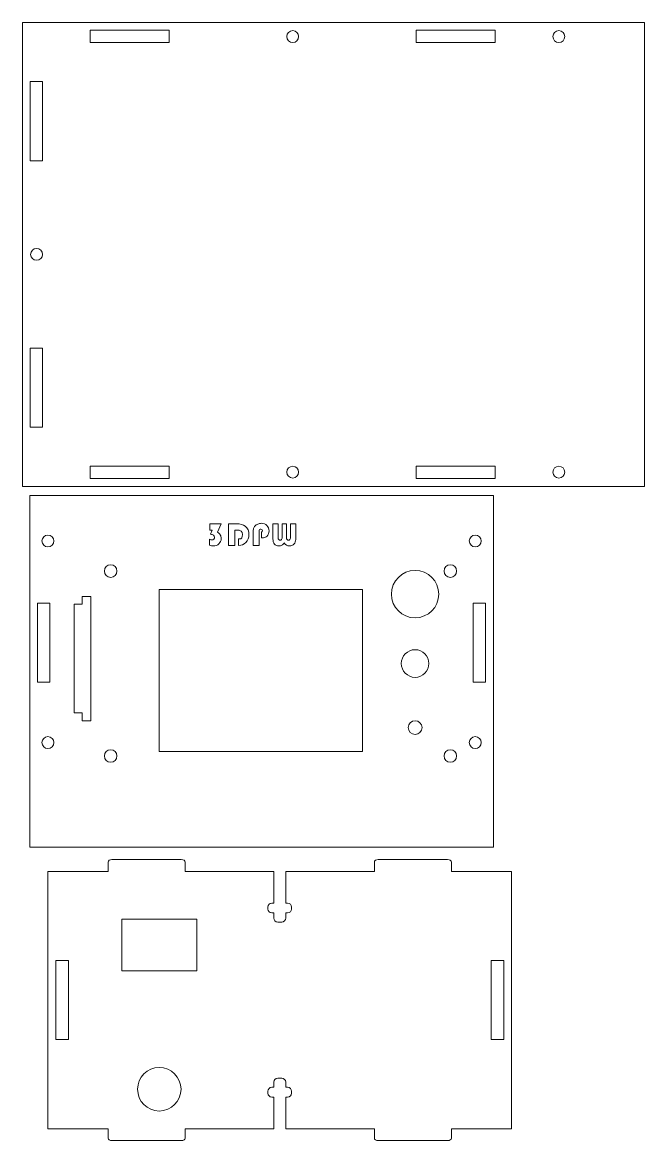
# Model space of a CAD drawing. Header units: millimetres. Extents: x -262 to 108, y -98 to 185.
# Drawn here: x -49.7 to 107.9, y -97.8 to 185.2 of the extents above; entities that cross this region are included whole.
import ezdxf

# ---------------------------------------------------------------- set-up
doc = ezdxf.new("R2010")
doc.units = ezdxf.units.MM
doc.header["$MEASUREMENT"] = 0
doc.layers.add('layer 1', color=7, linetype='Continuous')

msp = doc.modelspace()

# ---------------------------------------------------------------- linework, layer by layer
at = {"layer": 'layer 1', "color": 250, "lineweight": 9}
for points in [[(-32.4866, 180.0736), (-12.4866, 180.0736), (-12.4866, 183.1736), (-32.4866, 183.1736), (-32.4866, 180.0736)], [(50.0136, 180.0736), (70.0136, 180.0736), (70.0136, 183.1736), (50.0136, 183.1736), (50.0136, 180.0736)], [(-32.4866, 69.7735), (-12.4866, 69.7735), (-12.4866, 72.8735), (-32.4866, 72.8735), (-32.4866, 69.7735)], [(50.0136, 69.7735), (70.0136, 69.7735), (70.0136, 72.8735), (50.0136, 72.8735), (50.0136, 69.7735)], [(-15.0226, 0.7175), (36.4774, 0.7175), (36.4774, 41.7175), (-15.0226, 41.7175), (-15.0226, 0.7175)], [(-24.5154, -54.7701), (-5.5154, -54.7701), (-5.5154, -41.7701), (-24.5154, -41.7701), (-24.5154, -54.7701)]]:
    msp.add_lwpolyline(points, close=True, dxfattribs=at)
for centre, major_axis in [((18.7636, 181.5736), (0, 1.5)), ((86.1466, 181.5736), (0, 1.5)), ((-46.0864, 126.4735), (0, 1.5)), ((18.7636, 71.3735), (0, 1.5)), ((86.1466, 71.3735), (0, 1.5)), ((-43.2226, 53.9533), (0, 1.5)), ((64.9774, 53.9533), (0, 1.5)), ((-27.3226, 46.3533), (0, 1.6)), ((49.754, 40.5033), (0, 6)), ((58.6774, 46.3533), (0, 1.6)), ((49.754, 22.9533), (0, 3.5)), ((49.754, 6.7333), (0, 1.75)), ((-43.2226, 2.9537), (0, 1.5)), ((64.9774, 2.9537), (0, 1.5)), ((-27.3226, -0.4467), (0, 1.6)), ((58.6774, -0.4467), (0, 1.6)), ((-15.0154, -84.7701), (0, 5.5))]:
    msp.add_ellipse(centre, major_axis=major_axis, ratio=1, dxfattribs=at)
for points in [[(107.8743, 185.1735), (107.8743, 185.1735), (-49.6864, 185.1735), (-49.6864, 185.1735)], [(-49.6864, 185.1734), (-49.6864, 185.1734), (-49.6864, 67.7734), (-49.6864, 67.7734)], [(107.8743, 67.7735), (107.8743, 67.7735), (107.8743, 185.1735), (107.8743, 185.1735)], [(107.8743, 67.7735), (107.8743, 67.7735), (-49.6864, 67.7734), (-49.6864, 67.7734)], [(-47.8226, 65.4533), (-47.8226, 65.4533), (69.5774, 65.4533), (69.5774, 65.4533)], [(-47.8226, 65.4533), (-47.8226, 65.4533), (-47.8226, -23.5467), (-47.8226, -23.5467)], [(69.5774, -23.5467), (69.5774, -23.5467), (69.5774, 65.4533), (69.5774, 65.4533)], [(15.0827, 58.2952), (15.0827, 58.2952), (15.0827, 54.6561), (15.0827, 54.6561)], [(16.0911, 58.2952), (16.0911, 58.2952), (16.091, 54.6561), (16.091, 54.6561)], [(16.0911, 58.2952), (16.0911, 58.2952), (17.1944, 58.2952), (17.1944, 58.2952)], [(17.1944, 58.2952), (17.1944, 58.2952), (17.1944, 54.6561), (17.1944, 54.6561)], [(18.2028, 58.2952), (18.2028, 58.2952), (18.2027, 54.6561), (18.2027, 54.6561)], [(-32.3727, 39.9381), (-32.3727, 39.9381), (-34.5727, 39.9381), (-34.5727, 39.9381)], [(-32.3727, 39.9381), (-32.3727, 39.9381), (-32.3727, 8.4381), (-32.3727, 8.4381)], [(-36.5727, 37.9381), (-36.5727, 37.9381), (-36.5727, 10.4381), (-36.5727, 10.4381)], [(-32.3727, 8.4381), (-32.3727, 8.4381), (-34.5727, 8.4381), (-34.5727, 8.4381)], [(69.5774, -23.5467), (69.5774, -23.5467), (-47.8226, -23.5467), (-47.8226, -23.5467)], [(-27.9654, -27.2643), (-27.9654, -26.9344), (-27.5267, -26.6643), (-26.9904, -26.6643)], [(-27.9654, -27.2643), (-27.9654, -27.2643), (-27.9654, -29.6642), (-27.9654, -29.6642)], [(-9.4408, -26.6643), (-9.4408, -26.6643), (-26.9904, -26.6643), (-26.9904, -26.6643)], [(-8.4658, -27.2643), (-8.4658, -26.9344), (-8.9045, -26.6643), (-9.4408, -26.6643)], [(-8.4658, -27.2643), (-8.4658, -27.2643), (-8.4658, -29.6642), (-8.4658, -29.6642)], [(39.435, -27.2643), (39.435, -26.9344), (39.8737, -26.6643), (40.41, -26.6643)], [(39.435, -27.2643), (39.435, -27.2643), (39.435, -29.6642), (39.435, -29.6642)], [(57.9596, -26.6643), (57.9596, -26.6643), (40.41, -26.6643), (40.41, -26.6643)], [(58.9346, -27.2643), (58.9346, -26.9344), (58.4959, -26.6643), (57.9596, -26.6643)], [(58.9346, -27.2643), (58.9346, -27.2643), (58.9346, -29.6642), (58.9346, -29.6642)], [(-43.2154, -29.6601), (-43.2154, -29.6601), (-27.9654, -29.6642), (-27.9654, -29.6642)], [(-43.2154, -29.6601), (-43.2154, -29.6601), (-43.2154, -94.7701), (-43.2154, -94.7701)], [(-8.4658, -29.6642), (-8.4658, -29.6642), (13.9848, -29.6642), (13.9848, -29.6642)], [(13.9848, -37.6642), (13.9848, -37.6642), (13.9848, -29.6642), (13.9848, -29.6642)], [(16.9847, -37.6642), (16.9847, -37.6642), (16.9847, -29.6642), (16.9847, -29.6642)], [(16.9847, -29.6642), (16.9847, -29.6642), (39.435, -29.6642), (39.435, -29.6642)], [(58.9346, -29.6642), (58.9346, -29.6642), (74.1846, -29.6642), (74.1846, -29.6642)], [(74.1846, -29.6642), (74.1846, -29.6642), (74.1846, -94.766), (74.1846, -94.766)], [(12.4848, -38.6642), (12.4848, -38.1143), (12.9348, -37.6642), (13.4848, -37.6642)], [(12.4848, -38.6642), (12.4848, -38.6642), (12.4848, -39.1642), (12.4848, -39.1642)], [(12.4848, -39.1642), (12.4848, -39.7141), (12.9348, -40.1642), (13.4848, -40.1642)], [(13.9848, -37.6642), (13.9848, -37.6642), (13.4848, -37.6642), (13.4848, -37.6642)], [(16.9847, -37.6642), (16.9847, -37.6642), (17.4848, -37.6642), (17.4848, -37.6642)], [(18.4848, -38.6642), (18.4848, -38.1143), (18.0348, -37.6642), (17.4848, -37.6642)], [(18.4848, -39.1642), (18.4848, -39.7141), (18.0348, -40.1642), (17.4848, -40.1642)], [(18.4848, -38.6642), (18.4848, -38.6642), (18.4848, -39.1642), (18.4848, -39.1642)], [(13.9848, -40.1642), (13.9848, -40.1642), (13.4848, -40.1642), (13.4848, -40.1642)], [(13.9848, -41.4642), (13.9848, -41.4642), (13.9848, -40.1642), (13.9848, -40.1642)], [(13.9848, -41.4642), (13.9848, -42.0141), (14.4348, -42.4642), (14.9848, -42.4642)], [(16.9847, -41.4642), (16.9847, -42.0141), (16.5347, -42.4642), (15.9847, -42.4642)], [(16.9847, -41.4642), (16.9847, -41.4642), (16.9847, -40.1642), (16.9847, -40.1642)], [(16.9847, -40.1642), (16.9847, -40.1642), (17.4848, -40.1642), (17.4848, -40.1642)], [(14.9848, -42.4642), (14.9848, -42.4642), (15.9847, -42.4642), (15.9847, -42.4642)], [(13.9848, -82.966), (13.9848, -82.4161), (14.4348, -81.966), (14.9848, -81.966)], [(14.9848, -81.966), (14.9848, -81.966), (15.9847, -81.966), (15.9847, -81.966)], [(16.9847, -82.966), (16.9847, -82.4161), (16.5347, -81.966), (15.9847, -81.966)], [(12.4848, -85.266), (12.4848, -84.7161), (12.9348, -84.266), (13.4848, -84.266)], [(13.9848, -84.266), (13.9848, -84.266), (13.4848, -84.266), (13.4848, -84.266)], [(13.9848, -82.966), (13.9848, -82.966), (13.9848, -84.266), (13.9848, -84.266)], [(16.9847, -82.966), (16.9847, -82.966), (16.9847, -84.266), (16.9847, -84.266)], [(16.9847, -84.266), (16.9847, -84.266), (17.4848, -84.266), (17.4848, -84.266)], [(18.4848, -85.266), (18.4848, -84.7161), (18.0348, -84.266), (17.4848, -84.266)], [(12.4848, -85.766), (12.4848, -85.766), (12.4848, -85.266), (12.4848, -85.266)], [(12.4848, -85.766), (12.4848, -86.3159), (12.9348, -86.766), (13.4848, -86.766)], [(13.9848, -86.766), (13.9848, -86.766), (13.4848, -86.766), (13.4848, -86.766)], [(13.9848, -86.766), (13.9848, -86.766), (13.9848, -94.766), (13.9848, -94.766)], [(16.9847, -86.766), (16.9847, -86.766), (16.9847, -94.766), (16.9847, -94.766)], [(16.9847, -86.766), (16.9847, -86.766), (17.4848, -86.766), (17.4848, -86.766)], [(18.4848, -85.766), (18.4848, -86.3159), (18.0348, -86.766), (17.4848, -86.766)], [(18.4848, -85.766), (18.4848, -85.766), (18.4848, -85.266), (18.4848, -85.266)], [(-43.2154, -94.7701), (-43.2154, -94.7701), (-27.9654, -94.766), (-27.9654, -94.766)], [(-27.9654, -97.1659), (-27.9654, -97.1659), (-27.9654, -94.766), (-27.9654, -94.766)], [(-8.4658, -94.766), (-8.4658, -94.766), (13.9848, -94.766), (13.9848, -94.766)], [(-8.4658, -97.1659), (-8.4658, -97.1659), (-8.4658, -94.766), (-8.4658, -94.766)], [(16.9847, -94.766), (16.9847, -94.766), (39.435, -94.766), (39.435, -94.766)], [(39.435, -97.1659), (39.435, -97.1659), (39.435, -94.766), (39.435, -94.766)], [(58.9346, -94.766), (58.9346, -94.766), (74.1846, -94.766), (74.1846, -94.766)], [(58.9346, -97.1659), (58.9346, -97.1659), (58.9346, -94.766), (58.9346, -94.766)], [(-27.9654, -97.1659), (-27.9654, -97.4958), (-27.5267, -97.7659), (-26.9904, -97.7659)], [(-9.4408, -97.7659), (-9.4408, -97.7659), (-26.9904, -97.7659), (-26.9904, -97.7659)], [(-8.4658, -97.1659), (-8.4658, -97.4958), (-8.9045, -97.7659), (-9.4408, -97.7659)], [(39.435, -97.1659), (39.435, -97.4958), (39.8737, -97.7659), (40.41, -97.7659)], [(39.435, -97.1659), (39.435, -97.4958), (39.8737, -97.7659), (40.41, -97.7659)], [(57.9596, -97.7659), (57.9596, -97.7659), (40.41, -97.7659), (40.41, -97.7659)], [(58.9346, -97.1659), (58.9346, -97.4958), (58.4959, -97.7659), (57.9596, -97.7659)]]:
    msp.add_open_spline(points, degree=3, dxfattribs=at)
for points, knots in [([(-47.6864, 150.1735), (-47.6864, 150.1735), (-47.6864, 170.1735), (-47.6864, 170.1735), (-47.6864, 170.1735), (-47.6864, 170.1735), (-44.5864, 170.1735), (-44.5864, 170.1735), (-44.5864, 170.1735), (-44.5864, 170.1735), (-44.5864, 150.1735), (-44.5864, 150.1735), (-44.5864, 150.1735), (-44.5864, 150.1735), (-47.6864, 150.1735), (-47.6864, 150.1735)], [0, 0, 0, 0, 0.2, 0.2, 0.2, 0.2, 0.4, 0.4, 0.4, 0.4, 0.6, 0.6, 0.6, 0.6, 1, 1, 1, 1]), ([(-47.6864, 82.7735), (-47.6864, 82.7735), (-47.6864, 102.7735), (-47.6864, 102.7735), (-47.6864, 102.7735), (-47.6864, 102.7735), (-44.5864, 102.7735), (-44.5864, 102.7735), (-44.5864, 102.7735), (-44.5864, 102.7735), (-44.5864, 82.7735), (-44.5864, 82.7735), (-44.5864, 82.7735), (-44.5864, 82.7735), (-47.6864, 82.7735), (-47.6864, 82.7735)], [0, 0, 0, 0, 0.2, 0.2, 0.2, 0.2, 0.4, 0.4, 0.4, 0.4, 0.6, 0.6, 0.6, 0.6, 1, 1, 1, 1]), ([(-2.2579, 58.2952), (-2.2579, 58.2952), (0.6281, 58.2952), (0.6281, 58.2952), (0.6281, 58.2952), (0.6281, 58.2952), (-0.2617, 56.2009), (-0.2617, 56.2009), (-0.2617, 56.2009), (0.0572, 55.9856), (0.2902, 55.7485), (0.4346, 55.491), (0.4346, 55.491), (0.5804, 55.2334), (0.6526, 54.9282), (0.6526, 54.5767), (0.6526, 54.5767), (0.6526, 54.0507), (0.4605, 53.6065), (0.0749, 53.2454), (0.0749, 53.2454), (-0.3107, 52.8844), (-0.7849, 52.7031), (-1.349, 52.7031), (-1.349, 52.7031), (-1.6597, 52.7031), (-1.969, 52.7631), (-2.2742, 52.8816), (-2.2742, 52.8816), (-2.2742, 52.8816), (-2.2742, 54.4255), (-2.2742, 54.4255), (-2.2742, 54.4255), (-2.0425, 54.2797), (-1.8423, 54.2074), (-1.672, 54.2074), (-1.672, 54.2074), (-1.4866, 54.2074), (-1.3299, 54.2742), (-1.2046, 54.4077), (-1.2046, 54.4077), (-1.0778, 54.5413), (-1.0152, 54.7075), (-1.0152, 54.905), (-1.0152, 54.905), (-1.0152, 55.1312), (-1.1092, 55.3125), (-1.2986, 55.4473), (-1.2986, 55.4473), (-1.488, 55.5823), (-1.7415, 55.649), (-2.0576, 55.649), (-2.0576, 55.649), (-2.0576, 55.649), (-1.6556, 56.7255), (-1.6556, 56.7255), (-1.6556, 56.7255), (-1.6556, 56.7255), (-2.2579, 56.7255), (-2.2579, 56.7255), (-2.2579, 56.7255), (-2.2579, 56.7255), (-2.2579, 58.2952), (-2.2579, 58.2952)], [0, 0, 0, 0, 0.05882353, 0.05882353, 0.05882353, 0.05882353, 0.11764706, 0.11764706, 0.11764706, 0.11764706, 0.17647059, 0.17647059, 0.17647059, 0.17647059, 0.23529412, 0.23529412, 0.23529412, 0.23529412, 0.29411765, 0.29411765, 0.29411765, 0.29411765, 0.35294118, 0.35294118, 0.35294118, 0.35294118, 0.41176471, 0.41176471, 0.41176471, 0.41176471, 0.47058824, 0.47058824, 0.47058824, 0.47058824, 0.52941176, 0.52941176, 0.52941176, 0.52941176, 0.58823529, 0.58823529, 0.58823529, 0.58823529, 0.64705882, 0.64705882, 0.64705882, 0.64705882, 0.70588235, 0.70588235, 0.70588235, 0.70588235, 0.76470588, 0.76470588, 0.76470588, 0.76470588, 0.82352941, 0.82352941, 0.82352941, 0.82352941, 0.88235294, 0.88235294, 0.88235294, 0.88235294, 1, 1, 1, 1]), ([(5.064, 52.8357), (5.064, 52.8357), (5.0658, 54.4651), (5.0658, 54.4651), (5.0658, 54.4651), (6.01, 54.4651), (6.0267, 54.8233), (6.0267, 55.6122), (6.0267, 55.6122), (6.0267, 56.3549), (5.562, 56.7255), (4.6341, 56.7255), (4.6341, 56.7255), (4.6341, 56.7255), (4.0891, 56.7255), (4.0891, 56.7255), (4.0891, 56.7255), (4.0891, 56.7255), (4.0891, 52.8421), (4.0891, 52.8421), (4.0891, 52.8421), (4.0891, 52.8421), (2.4703, 52.8421), (2.4703, 52.8421), (2.4703, 52.8421), (2.4703, 52.8421), (2.4703, 58.2952), (2.4703, 58.2952), (2.4703, 58.2952), (2.4703, 58.2952), (4.5783, 58.2952), (4.5783, 58.2952), (4.5783, 58.2952), (5.5034, 58.2952), (6.2283, 58.0854), (6.7529, 57.6643), (6.7529, 57.6643), (7.3756, 57.1602), (7.6863, 56.4775), (7.6863, 55.6136), (7.6863, 55.6136), (7.6863, 54.7879), (7.4203, 54.1151), (6.8879, 53.5929), (6.8879, 53.5929), (6.3562, 53.0714), (5.902, 52.8357), (5.064, 52.8357)], [0, 0, 0, 0, 0.07692308, 0.07692308, 0.07692308, 0.07692308, 0.15384615, 0.15384615, 0.15384615, 0.15384615, 0.23076923, 0.23076923, 0.23076923, 0.23076923, 0.30769231, 0.30769231, 0.30769231, 0.30769231, 0.38461538, 0.38461538, 0.38461538, 0.38461538, 0.46153846, 0.46153846, 0.46153846, 0.46153846, 0.53846154, 0.53846154, 0.53846154, 0.53846154, 0.61538462, 0.61538462, 0.61538462, 0.61538462, 0.69230769, 0.69230769, 0.69230769, 0.69230769, 0.76923077, 0.76923077, 0.76923077, 0.76923077, 0.84615385, 0.84615385, 0.84615385, 0.84615385, 1, 1, 1, 1]), ([(10.902, 56.1956), (11.0528, 56.2498), (11.1282, 56.3613), (11.1282, 56.5306), (11.1282, 56.5306), (11.1282, 56.7582), (10.942, 56.9252), (10.69, 56.9252), (10.69, 56.9252), (10.5536, 56.9252), (10.476, 56.9088), (10.377, 56.848), (10.377, 56.848), (10.2909, 56.7952), (10.2341, 56.6558), (10.2341, 56.511), (10.2341, 56.511), (10.2341, 56.511), (10.2341, 52.8421), (10.2341, 52.8421), (10.2341, 52.8421), (10.2341, 52.8421), (8.7491, 52.8421), (8.7491, 52.8421), (8.7491, 52.8421), (8.7491, 52.8421), (8.7491, 56.2363), (8.7491, 56.2363), (8.7491, 56.2363), (8.7491, 56.5879), (8.7846, 56.8754), (8.8554, 57.1002), (8.8554, 57.1002), (8.9249, 57.325), (9.0462, 57.5335), (9.2165, 57.7284), (9.2165, 57.7284), (9.4087, 57.9436), (9.6485, 58.1139), (9.9359, 58.2379), (9.9359, 58.2379), (10.2235, 58.3633), (10.5205, 58.426), (10.8258, 58.426), (10.8258, 58.426), (11.3803, 58.426), (11.8463, 58.2394), (12.2224, 57.8673), (12.2224, 57.8673), (12.5998, 57.4953), (12.7879, 57.0334), (12.7879, 56.4829), (12.7879, 56.4829), (12.7879, 55.9474), (12.6179, 55.5151), (12.281, 55.1817), (12.281, 55.1817), (11.9721, 54.8761), (11.5223, 54.7292), (10.9009, 54.7292), (10.9009, 54.7292), (10.9009, 54.7292), (10.902, 56.1956), (10.902, 56.1956)], [0, 0, 0, 0, 0.05882353, 0.05882353, 0.05882353, 0.05882353, 0.11764706, 0.11764706, 0.11764706, 0.11764706, 0.17647059, 0.17647059, 0.17647059, 0.17647059, 0.23529412, 0.23529412, 0.23529412, 0.23529412, 0.29411765, 0.29411765, 0.29411765, 0.29411765, 0.35294118, 0.35294118, 0.35294118, 0.35294118, 0.41176471, 0.41176471, 0.41176471, 0.41176471, 0.47058824, 0.47058824, 0.47058824, 0.47058824, 0.52941176, 0.52941176, 0.52941176, 0.52941176, 0.58823529, 0.58823529, 0.58823529, 0.58823529, 0.64705882, 0.64705882, 0.64705882, 0.64705882, 0.70588235, 0.70588235, 0.70588235, 0.70588235, 0.76470588, 0.76470588, 0.76470588, 0.76470588, 0.82352941, 0.82352941, 0.82352941, 0.82352941, 0.88235294, 0.88235294, 0.88235294, 0.88235294, 1, 1, 1, 1]), ([(18.2028, 58.2952), (18.2028, 58.2952), (19.5245, 58.2952), (19.5245, 58.2952), (19.5245, 58.2952), (19.5245, 58.2952), (19.5245, 54.3682), (19.5245, 54.3682), (19.5245, 54.3682), (19.5245, 53.8763), (19.3773, 53.4771), (19.0817, 53.1678), (19.0817, 53.1678), (18.786, 52.8585), (18.4045, 52.7031), (17.9357, 52.7031), (17.9357, 52.7031), (17.3716, 52.7031), (16.941, 52.9606), (16.6426, 53.4771), (16.6426, 53.4771), (16.4587, 53.1991), (16.2611, 53.0002), (16.0513, 52.8816), (16.0513, 52.8816), (15.8401, 52.7631), (15.5812, 52.7031), (15.2719, 52.7031), (15.2719, 52.7031), (14.7813, 52.7031), (14.4053, 52.8585), (14.1437, 53.1678), (14.1437, 53.1678), (13.8834, 53.4771), (13.7526, 53.9226), (13.7526, 54.5031), (13.7526, 54.5031), (13.7526, 54.5031), (13.7526, 58.2952), (13.7526, 58.2952), (13.7526, 58.2952), (13.7526, 58.2952), (15.0827, 58.2952), (15.0827, 58.2952)], [0, 0, 0, 0, 0.08333333, 0.08333333, 0.08333333, 0.08333333, 0.16666667, 0.16666667, 0.16666667, 0.16666667, 0.25, 0.25, 0.25, 0.25, 0.33333333, 0.33333333, 0.33333333, 0.33333333, 0.41666667, 0.41666667, 0.41666667, 0.41666667, 0.5, 0.5, 0.5, 0.5, 0.58333333, 0.58333333, 0.58333333, 0.58333333, 0.66666667, 0.66666667, 0.66666667, 0.66666667, 0.75, 0.75, 0.75, 0.75, 0.83333333, 0.83333333, 0.83333333, 0.83333333, 1, 1, 1, 1]), ([(16.091, 54.6561), (16.091, 54.3777), (15.8653, 54.152), (15.5869, 54.152), (15.5869, 54.152), (15.3084, 54.152), (15.0827, 54.3777), (15.0827, 54.6561)], [0, 0, 0, 0, 0.33333333, 0.33333333, 0.33333333, 0.33333333, 1, 1, 1, 1]), ([(18.2027, 54.6561), (18.2027, 54.3777), (17.977, 54.152), (17.6986, 54.152), (17.6986, 54.152), (17.4201, 54.152), (17.1944, 54.3777), (17.1944, 54.6561)], [0, 0, 0, 0, 0.33333333, 0.33333333, 0.33333333, 0.33333333, 1, 1, 1, 1]), ([(-34.5727, 39.9381), (-34.5727, 39.9381), (-34.5727, 37.9381), (-34.5727, 37.9381), (-34.5727, 37.9381), (-34.5727, 37.9381), (-36.5727, 37.9381), (-36.5727, 37.9381)], [0, 0, 0, 0, 0.33333333, 0.33333333, 0.33333333, 0.33333333, 1, 1, 1, 1]), ([(-45.8226, 18.2035), (-45.8226, 18.2035), (-45.8226, 38.2035), (-45.8226, 38.2035), (-45.8226, 38.2035), (-45.8226, 38.2035), (-42.7226, 38.2035), (-42.7226, 38.2035), (-42.7226, 38.2035), (-42.7226, 38.2035), (-42.7226, 18.2035), (-42.7226, 18.2035), (-42.7226, 18.2035), (-42.7226, 18.2035), (-45.8226, 18.2035), (-45.8226, 18.2035)], [0, 0, 0, 0, 0.2, 0.2, 0.2, 0.2, 0.4, 0.4, 0.4, 0.4, 0.6, 0.6, 0.6, 0.6, 1, 1, 1, 1]), ([(67.5774, 18.2035), (67.5774, 18.2035), (67.5774, 38.2035), (67.5774, 38.2035), (67.5774, 38.2035), (67.5774, 38.2035), (64.4774, 38.2035), (64.4774, 38.2035), (64.4774, 38.2035), (64.4774, 38.2035), (64.4774, 18.2035), (64.4774, 18.2035), (64.4774, 18.2035), (64.4774, 18.2035), (67.5774, 18.2035), (67.5774, 18.2035)], [0, 0, 0, 0, 0.2, 0.2, 0.2, 0.2, 0.4, 0.4, 0.4, 0.4, 0.6, 0.6, 0.6, 0.6, 1, 1, 1, 1]), ([(-36.5727, 10.4381), (-36.5727, 10.4381), (-34.5727, 10.4381), (-34.5727, 10.4381), (-34.5727, 10.4381), (-34.5727, 10.4381), (-34.5727, 8.4381), (-34.5727, 8.4381)], [0, 0, 0, 0, 0.33333333, 0.33333333, 0.33333333, 0.33333333, 1, 1, 1, 1]), ([(-41.2154, -72.2151), (-41.2154, -72.2151), (-41.2154, -52.2151), (-41.2154, -52.2151), (-41.2154, -52.2151), (-41.2154, -52.2151), (-38.0154, -52.2151), (-38.0154, -52.2151), (-38.0154, -52.2151), (-38.0154, -52.2151), (-38.0154, -72.2151), (-38.0154, -72.2151), (-38.0154, -72.2151), (-38.0154, -72.2151), (-41.2154, -72.2151), (-41.2154, -72.2151)], [0, 0, 0, 0, 0.2, 0.2, 0.2, 0.2, 0.4, 0.4, 0.4, 0.4, 0.6, 0.6, 0.6, 0.6, 1, 1, 1, 1]), ([(68.9846, -72.2151), (68.9846, -72.2151), (68.9846, -52.2151), (68.9846, -52.2151), (68.9846, -52.2151), (68.9846, -52.2151), (72.1846, -52.2151), (72.1846, -52.2151), (72.1846, -52.2151), (72.1846, -52.2151), (72.1846, -72.2151), (72.1846, -72.2151), (72.1846, -72.2151), (72.1846, -72.2151), (68.9846, -72.2151), (68.9846, -72.2151)], [0, 0, 0, 0, 0.2, 0.2, 0.2, 0.2, 0.4, 0.4, 0.4, 0.4, 0.6, 0.6, 0.6, 0.6, 1, 1, 1, 1])]:
    msp.add_open_spline(points, degree=3, knots=knots, dxfattribs=at)

doc.saveas('drawing.dxf')
